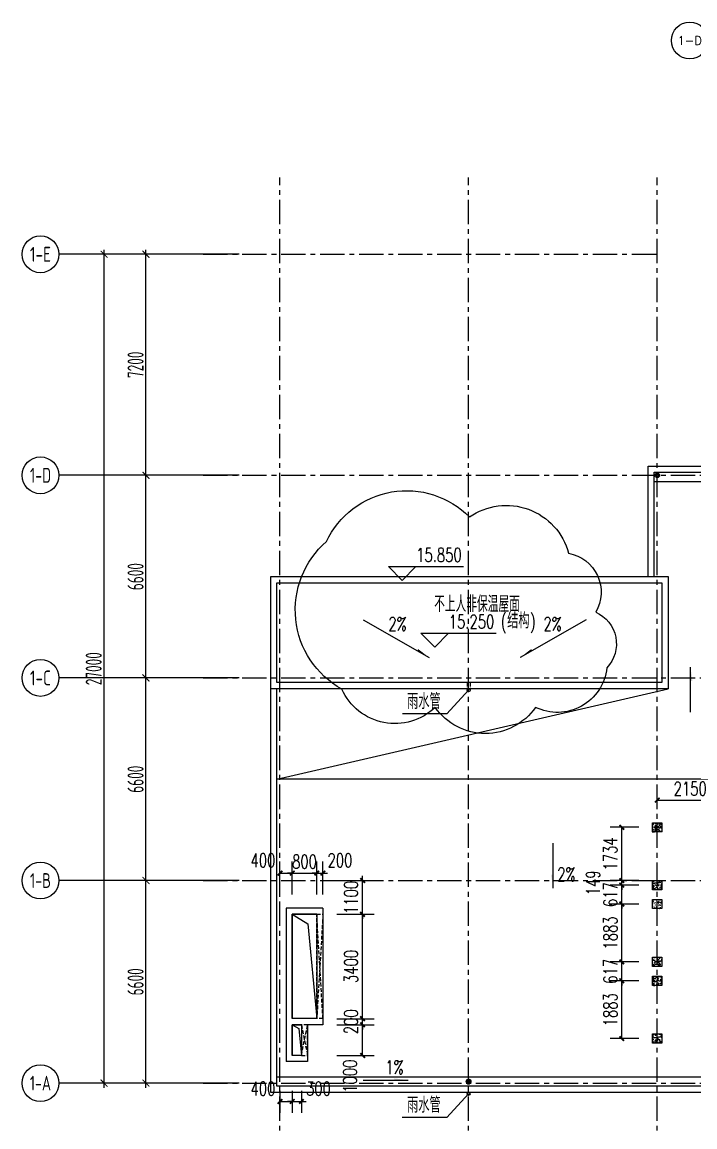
# Model space of a CAD drawing. Header units: millimetres. Extents: x -1048436 to -185795, y -983427 to 400387.
# Drawn here: x -737771 to -715835, y -61020 to -25030 of the extents above; entities that cross this region are included whole.
import ezdxf
from ezdxf.enums import TextEntityAlignment as Align

# ---------------------------------------------------------------- set-up
doc = ezdxf.new("R2010")
doc.units = ezdxf.units.MM
doc.header["$LTSCALE"] = 500
doc.linetypes.add('DASH', pattern=[0.35, 0.25, -0.1])
doc.linetypes.add('一层轴网$0$CENTER', pattern=[50.8, 31.75, -6.35, 6.35, -6.35])
for name, color, linetype in [('A_B_CONC', 255, 'Continuous'), ('AXIS', 3, 'Continuous'), ('AXIS_TEXT', 7, 'Continuous'), ('DIM_LEAD', 3, 'Continuous'), ('PUB_DIM', 3, 'Continuous'), ('PUB_TEXT', 7, 'Continuous'), ('一层轴网$0$建-文字', 4, 'Continuous'), ('一层轴网$0$建-符号', 150, 'Continuous'), ('一层轴网$0$建-轴线', 1, '一层轴网$0$CENTER'), ('建-填充', 9, 'Continuous'), ('建-墙', 254, 'Continuous'), ('建-屋面-排水沟落水口', 175, 'Continuous'), ('建-文字', 4, 'Continuous'), ('建-符号', 13, 'Continuous'), ('建-符号-箭头', 13, 'Continuous'), ('建筑-洞口', 3, 'Continuous')]:
    doc.layers.add(name, color=color, linetype=linetype)
doc.layers.add('建-非打-01', color=6, linetype='Continuous', plot=False)
doc.styles.add('_TCH_AXIS', font='COMPLEX', dxfattribs={"bigfont": 'GBCBIG'})
doc.styles.add('_TCH_DIM', font='SIMPLEX', dxfattribs={"bigfont": 'GBCBIG'})
doc.styles.add('_TCH_DIM_T3', font='SIMPLEX', dxfattribs={"width": 0.705882, "bigfont": 'GBCBIG'})
doc.styles.add('COMPLEX', font='COMPLEX')
doc.styles.add('XD2008', font='xd-hzs.shx', dxfattribs={"width": 0.7, "bigfont": 'xd-hztxt.shx'})
doc.styles.add('一层轴网$0$XD2008', font='xd-hzs.shx', dxfattribs={"width": 0.7, "bigfont": 'xd-hztxt.shx'})
doc.styles.add('一层轴网$0$XD2008_T3', font='xd-hzs.shx', dxfattribs={"width": 0.7, "bigfont": 'xd-hztxt.shx'})
doc.dimstyles.new('_TCH_ARCH&&150', dxfattribs={"dimtxt": 446.25, "dimasz": 150, "dimexe": 375, "dimexo": 450, "dimgap": 150, "dimtad": 1, "dimdec": 0, "dimzin": 0, "dimdsep": 46, "dimtxsty": '_TCH_DIM_T3', "dimblk": 'ARCHTICK', "dimcen": 0.09, "dimclrt": 7, "dimazin": 2, "dimtfac": 1, "dimtdec": 0, "dimtix": 1, "dimtmove": 2, "dimatfit": 3, "dimldrblk": 'ARCHTICK', "dimfxl": 1, "dimtolj": 1, "dimtzin": 0, "dimarcsym": 0})
doc.dimstyles.new('一层轴网$0$XD100&&150', dxfattribs={"dimtxt": 525, "dimasz": 225, "dimexe": 150, "dimexo": 150, "dimgap": 75, "dimtad": 1, "dimdec": 0, "dimdsep": 46, "dimtxsty": '一层轴网$0$XD2008_T3', "dimblk": '一层轴网$0$_ARCHTICK', "dimcen": 2.5, "dimdle": 150, "dimclrt": 7, "dimaunit": 1, "dimadec": 0, "dimazin": 0, "dimtfac": 1, "dimtdec": 0, "dimtix": 1, "dimtmove": 0, "dimatfit": 3, "dimfxl": 1, "dimtolj": 1, "dimtzin": 0, "dimarcsym": 0})
pattern_1 = [(50, (729362.68, 59594), (182.18467, -15.939086), [19.05, -209.55]), (355, (729362.68, 59594), (-35.242826, 191.056643), [15.24, -167.64]), (100.451, (729377.86, 59592.68), (146.9425, 175.116688), [16.19, -178.09]), (46.1842, (729362.68, 59644.8), (271.07904, -42.04233), [28.575, -314.325]), (96.6356, (729385.27, 59641.3), (237.40423, 247.42556), [24.285, -267.135]), (351.184, (729362.68, 59644.8), (237.40461, 247.42512), [22.86, -251.46]), (21, (729388.08, 59632.1), (151.61488, -102.26552), [19.05, -209.55]), (326, (729388.08, 59632.1), (61.80203, 184.187966), [15.24, -167.64]), (71.4514, (729400.72, 59623.58), (213.41649, 81.922858), [16.19, -178.09]), (37.5, (729362.68, 59594.005), (3.088603, 84.555039), [0, -165.608, 0, -170.18, 0, -168.275]), (7.5, (729362.68, 59594.005), (66.819663, 100.180575), [0, -97.028, 0, -161.798, 0, -64.135]), (327.5, (729306.04, 59594.005), (135.590595, -5.728744), [0, -63.5, 0, -198.12, 0, -262.89]), (317.5, (729280.64, 59594), (148.129181, 25.426491), [0, -82.55, 0, -131.572, 0, -186.69])]

# ---------------------------------------------------------------- blocks, each defined once
blk = doc.blocks.new('A$C70866F3F')
for p, q in [((75, 150), (0, 150)), ((20, 225), (85, 187)), ((20, 75), (85, 112)), ((75, 280), (112, 215)), ((112, 85), (75, 20)), ((150, 300), (150, 225)), ((150, 75), (150, 0)), ((225, 280), (187, 215)), ((187, 85), (225, 20)), ((215, 187), (280, 225)), ((215, 112), (280, 75)), ((300, 150), (225, 150))]:
    blk.add_line(p, q)
for radius in [150, 75]:
    blk.add_circle((150, 150), radius)
blk = doc.blocks.new('A$C1A8E3B15')
at = {"layer": 'DIM_LEAD'}
for p, q in [((30300, -66977), (29590, -67749)), ((29590, -67749), (28140, -67749)), ((30298, -80126), (29588, -80898)), ((29588, -80898), (28138, -80898))]:
    blk.add_line(p, q, dxfattribs=at)
at = {"layer": '建-屋面-排水沟落水口'}
for centre in [(30300, -66977), (30298, -80126)]:
    blk.add_circle(centre, 50, dxfattribs=at)
at = {"layer": '建-屋面-排水沟落水口', "yscale": 0.5, "zscale": 0.5}
for p, xscale, rotation in [((36525, -59901), 0.5, 180.0000000333506), ((30375, -79801), -0.5, 359.9999999666495)]:
    blk.add_blockref('A$C70866F3F', p, dxfattribs=dict(at, xscale=xscale, rotation=rotation))
at = {"layer": 'PUB_TEXT', "style": '_TCH_DIM'}
for p in [(28297, -67591), (28296, -80741)]:
    blk.add_text('雨水管', height=506.4, dxfattribs=at).set_placement(p)
blk = doc.blocks.new('A$C270B0046')
at = {"layer": '建筑-洞口'}
for points in [[(92857, 40925), (93657, 40925), (93657, 37525), (92857, 37525)], [(92857, 37325), (93157, 37325), (93157, 36325), (92857, 36325)]]:
    blk.add_lwpolyline(points, close=True, dxfattribs=at)
for points in [[(92857, 40925), (93370, 40618), (93657, 37525)], [(92857, 37325), (93074, 37199), (93157, 36325)]]:
    blk.add_lwpolyline(points, dxfattribs=at)
blk = doc.blocks.new('A$C12847A78')
at = {"layer": '建-填充', "ltscale": 3}
h = blk.add_hatch(dxfattribs=at)
h.set_pattern_fill('AR-CONC', color=256, scale=100)
h.set_pattern_definition(pattern_1)
h.paths.add_polyline_path([(12150, 8484), (12450, 8484), (12450, 8184), (12150, 8184)])
h = blk.add_hatch(dxfattribs=at)
h.set_pattern_fill('AR-CONC', color=256, scale=100)
h.set_pattern_definition(pattern_1)
h.paths.add_polyline_path([(12150, 6601), (12450, 6601), (12450, 6301), (12150, 6301)])
h = blk.add_hatch(dxfattribs=at)
h.set_pattern_fill('AR-CONC', color=256, scale=100)
h.set_pattern_definition(pattern_1)
h.paths.add_polyline_path([(12150, 5984), (12450, 5984), (12450, 5684), (12150, 5684)])
h = blk.add_hatch(dxfattribs=at)
h.set_pattern_fill('AR-CONC', color=256, scale=100)
h.set_pattern_definition(pattern_1)
h.paths.add_polyline_path([(12150, 4101), (12450, 4101), (12450, 3801), (12150, 3801)])
h = blk.add_hatch(dxfattribs=at)
h.set_pattern_fill('AR-CONC', color=256, scale=100)
h.set_pattern_definition(pattern_1)
h.paths.add_polyline_path([(12150, 3484), (12450, 3484), (12450, 3184), (12150, 3184)])
h = blk.add_hatch(dxfattribs=at)
h.set_pattern_fill('AR-CONC', color=256, scale=100)
h.set_pattern_definition(pattern_1)
h.paths.add_polyline_path([(12150, 1601), (12450, 1601), (12450, 1301), (12150, 1301)])
at = {"layer": 'A_B_CONC', "ltscale": 3}
for points in [[(12150, 8484), (12450, 8484), (12450, 8184), (12150, 8184)], [(12150, 6601), (12450, 6601), (12450, 6301), (12150, 6301)], [(12150, 5984), (12450, 5984), (12450, 5684), (12150, 5684)], [(12150, 4101), (12450, 4101), (12450, 3801), (12150, 3801)], [(12150, 3484), (12450, 3484), (12450, 3184), (12150, 3184)], [(12150, 1601), (12450, 1601), (12450, 1301), (12150, 1301)]]:
    blk.add_lwpolyline(points, close=True, dxfattribs=at)
blk = doc.blocks.new('一层轴网$0$_ARCHTICK')
at = {"color": 0, "linetype": 'ByBlock', "const_width": 0.15}
blk.add_lwpolyline([(-0.5, -0.5), (0.5, 0.5)], dxfattribs=at)
blk = doc.blocks.new('*D3027')
at = {"layer": 'Defpoints', "color": 0, "transparency": 16777216}
for p in [(19630, 27000), (21500, 27000), (21500, 19800)]:
    blk.add_point(p, dxfattribs=at)
at = {"layer": '一层轴网$0$建-符号', "color": 0, "lineweight": -2, "transparency": 16777216}
for p, q in [((21350, 27000), (19480, 27000)), ((19630, 19650), (19630, 27150)), ((21350, 19800), (19480, 19800))]:
    blk.add_line(p, q, dxfattribs=at)
at = {"layer": '一层轴网$0$建-符号', "color": 0, "lineweight": -2, "transparency": 16777216, "xscale": 225, "yscale": 225, "zscale": 225}
for p, rotation in [((19630, 27000), 90), ((19630, 19800), 270)]:
    blk.add_blockref('一层轴网$0$_ARCHTICK', p, dxfattribs=dict(at, rotation=rotation))
at = {"layer": '一层轴网$0$建-符号', "color": 7, "transparency": 16777216, "insert": (19292.5, 23400), "char_height": 525, "attachment_point": 5, "rotation": 90, "style": '一层轴网$0$XD2008_T3'}
blk.add_mtext('\\A1;7200', dxfattribs=at)
blk = doc.blocks.new('*D3028')
at = {"layer": 'Defpoints', "color": 0, "transparency": 16777216}
for p in [(19630, 19800), (21500, 19800), (21500, 13200)]:
    blk.add_point(p, dxfattribs=at)
at = {"layer": '一层轴网$0$建-符号', "color": 0, "lineweight": -2, "transparency": 16777216}
for p, q in [((21350, 19800), (19480, 19800)), ((19630, 13050), (19630, 19950)), ((21350, 13200), (19480, 13200))]:
    blk.add_line(p, q, dxfattribs=at)
at = {"layer": '一层轴网$0$建-符号', "color": 0, "lineweight": -2, "transparency": 16777216, "xscale": 225, "yscale": 225, "zscale": 225}
for p, rotation in [((19630, 19800), 90), ((19630, 13200), 270)]:
    blk.add_blockref('一层轴网$0$_ARCHTICK', p, dxfattribs=dict(at, rotation=rotation))
at = {"layer": '一层轴网$0$建-符号', "color": 7, "transparency": 16777216, "insert": (19292.5, 16500), "char_height": 525, "attachment_point": 5, "rotation": 90, "style": '一层轴网$0$XD2008_T3'}
blk.add_mtext('\\A1;6600', dxfattribs=at)
blk = doc.blocks.new('*D3029')
at = {"layer": 'Defpoints', "color": 0, "transparency": 16777216}
for p in [(19630, 13200), (21500, 13200), (21500, 6600)]:
    blk.add_point(p, dxfattribs=at)
at = {"layer": '一层轴网$0$建-符号', "color": 0, "lineweight": -2, "transparency": 16777216}
for p, q in [((19630, 6450), (19630, 13350)), ((21350, 13200), (19480, 13200)), ((21350, 6600), (19480, 6600))]:
    blk.add_line(p, q, dxfattribs=at)
at = {"layer": '一层轴网$0$建-符号', "color": 0, "lineweight": -2, "transparency": 16777216, "xscale": 225, "yscale": 225, "zscale": 225}
for p, rotation in [((19630, 13200), 90), ((19630, 6600), 270)]:
    blk.add_blockref('一层轴网$0$_ARCHTICK', p, dxfattribs=dict(at, rotation=rotation))
at = {"layer": '一层轴网$0$建-符号', "color": 7, "transparency": 16777216, "insert": (19292.5, 9900), "char_height": 525, "attachment_point": 5, "rotation": 90, "style": '一层轴网$0$XD2008_T3'}
blk.add_mtext('\\A1;6600', dxfattribs=at)
blk = doc.blocks.new('*D3030')
at = {"layer": 'Defpoints', "color": 0, "transparency": 16777216}
for p in [(19630, 6600), (21500, 6600), (21500, 0)]:
    blk.add_point(p, dxfattribs=at)
at = {"layer": '一层轴网$0$建-符号', "color": 0, "lineweight": -2, "transparency": 16777216}
for p, q in [((21350, 6600), (19480, 6600)), ((19630, -150), (19630, 6750)), ((21350, 0), (19480, 0))]:
    blk.add_line(p, q, dxfattribs=at)
at = {"layer": '一层轴网$0$建-符号', "color": 0, "lineweight": -2, "transparency": 16777216, "xscale": 225, "yscale": 225, "zscale": 225}
for p, rotation in [((19630, 6600), 90), ((19630, 0), 270)]:
    blk.add_blockref('一层轴网$0$_ARCHTICK', p, dxfattribs=dict(at, rotation=rotation))
at = {"layer": '一层轴网$0$建-符号', "color": 7, "transparency": 16777216, "insert": (19292.5, 3300), "char_height": 525, "attachment_point": 5, "rotation": 90, "style": '一层轴网$0$XD2008_T3'}
blk.add_mtext('\\A1;6600', dxfattribs=at)
blk = doc.blocks.new('*D3031')
at = {"layer": 'Defpoints', "color": 0, "transparency": 16777216}
for p in [(18265, 27000), (19480, 27000), (19480, 0)]:
    blk.add_point(p, dxfattribs=at)
at = {"layer": '一层轴网$0$建-符号', "color": 0, "lineweight": -2, "transparency": 16777216}
for p, q in [((19330, 27000), (18115, 27000)), ((18265, -150), (18265, 27150)), ((19330, 0), (18115, 0))]:
    blk.add_line(p, q, dxfattribs=at)
at = {"layer": '一层轴网$0$建-符号', "color": 0, "lineweight": -2, "transparency": 16777216, "xscale": 225, "yscale": 225, "zscale": 225}
for p, rotation in [((18265, 27000), 90), ((18265, 0), 270)]:
    blk.add_blockref('一层轴网$0$_ARCHTICK', p, dxfattribs=dict(at, rotation=rotation))
at = {"layer": '一层轴网$0$建-符号', "color": 7, "transparency": 16777216, "insert": (17927.5, 13500), "char_height": 525, "attachment_point": 5, "rotation": 90, "style": '一层轴网$0$XD2008_T3'}
blk.add_mtext('\\A1;27000', dxfattribs=at)
blk = doc.blocks.new('_AXISO')
blk.add_circle((0, 0), 0.5)
at = {"layer": 'AXIS_TEXT', "style": 'COMPLEX', "width": 1.041667}
blk.add_attdef('A', text='', height=0.56, dxfattribs=at).set_placement((-0.25, -0.28), (0.25, -0.28), align=Align.FIT)
blk = doc.blocks.new('_ArchTick')
at = {"color": 0, "linetype": 'ByBlock', "const_width": 0.4}
blk.add_lwpolyline([(-0.5, -0.5), (0.5, 0.5)], dxfattribs=at)
blk = doc.blocks.new('*D140')
at = {"layer": 'Defpoints', "color": 0, "transparency": 16777216}
for p in [(-718219, -51260), (-717213, -51260), (-717213, -52994)]:
    blk.add_point(p, dxfattribs=at)
at = {"layer": 'PUB_DIM', "color": 0, "lineweight": -2, "transparency": 16777216}
for p, q in [((-717663, -51260), (-718594, -51260)), ((-718219, -52994), (-718219, -51260)), ((-717663, -52994), (-718594, -52994))]:
    blk.add_line(p, q, dxfattribs=at)
at = {"layer": 'PUB_DIM', "color": 0, "lineweight": -2, "transparency": 16777216, "xscale": 150, "yscale": 150, "zscale": 150}
for p, rotation in [((-718219, -51260), 90), ((-718219, -52994), 270)]:
    blk.add_blockref('_ArchTick', p, dxfattribs=dict(at, rotation=rotation))
at = {"layer": 'PUB_DIM', "color": 7, "transparency": 16777216, "insert": (-718592, -52127), "char_height": 446.2, "attachment_point": 5, "rotation": 90, "style": '_TCH_DIM_T3'}
blk.add_mtext('\\A1;1734', dxfattribs=at)
blk = doc.blocks.new('*D141')
at = {"layer": 'Defpoints', "color": 0, "transparency": 16777216}
for p in [(-718219, -52994), (-717213, -52994), (-717213, -53143)]:
    blk.add_point(p, dxfattribs=at)
at = {"layer": 'PUB_DIM', "color": 0, "lineweight": -2, "transparency": 16777216}
for p, q in [((-718219, -52994), (-718219, -52844)), ((-717663, -52994), (-718594, -52994)), ((-717663, -53143), (-718594, -53143)), ((-718219, -53143), (-718219, -52994)), ((-718219, -53143), (-718219, -53293))]:
    blk.add_line(p, q, dxfattribs=at)
at = {"layer": 'PUB_DIM', "color": 0, "lineweight": -2, "transparency": 16777216, "xscale": 150, "yscale": 150, "zscale": 150}
for p, rotation in [((-718219, -52994), 270), ((-718219, -53143), 90)]:
    blk.add_blockref('_ArchTick', p, dxfattribs=dict(at, rotation=rotation))
at = {"layer": 'PUB_DIM', "color": 7, "transparency": 16777216, "insert": (-719157, -53068), "char_height": 446.2, "attachment_point": 5, "rotation": 90, "style": '_TCH_DIM_T3'}
blk.add_mtext('\\A1;149', dxfattribs=at)
blk = doc.blocks.new('*D142')
at = {"layer": 'Defpoints', "color": 0, "transparency": 16777216}
for p in [(-718219, -53143), (-717213, -53143), (-717213, -53760)]:
    blk.add_point(p, dxfattribs=at)
at = {"layer": 'PUB_DIM', "color": 0, "lineweight": -2, "transparency": 16777216}
for p, q in [((-717663, -53143), (-718594, -53143)), ((-718219, -53143), (-718219, -52993)), ((-718219, -53760), (-718219, -53143)), ((-717663, -53760), (-718594, -53760)), ((-718219, -53760), (-718219, -53910))]:
    blk.add_line(p, q, dxfattribs=at)
at = {"layer": 'PUB_DIM', "color": 0, "lineweight": -2, "transparency": 16777216, "xscale": 150, "yscale": 150, "zscale": 150}
for p, rotation in [((-718219, -53143), 270), ((-718219, -53760), 90)]:
    blk.add_blockref('_ArchTick', p, dxfattribs=dict(at, rotation=rotation))
at = {"layer": 'PUB_DIM', "color": 7, "transparency": 16777216, "insert": (-718592, -53452), "char_height": 446.2, "attachment_point": 5, "rotation": 90, "style": '_TCH_DIM_T3'}
blk.add_mtext('\\A1;617', dxfattribs=at)
blk = doc.blocks.new('*D143')
at = {"layer": 'Defpoints', "color": 0, "transparency": 16777216}
for p in [(-718219, -53760), (-717213, -53760), (-717213, -55643)]:
    blk.add_point(p, dxfattribs=at)
at = {"layer": 'PUB_DIM', "color": 0, "lineweight": -2, "transparency": 16777216}
for p, q in [((-717663, -53760), (-718594, -53760)), ((-718219, -55643), (-718219, -53760)), ((-717663, -55643), (-718594, -55643))]:
    blk.add_line(p, q, dxfattribs=at)
at = {"layer": 'PUB_DIM', "color": 0, "lineweight": -2, "transparency": 16777216, "xscale": 150, "yscale": 150, "zscale": 150}
for p, rotation in [((-718219, -53760), 90), ((-718219, -55643), 270)]:
    blk.add_blockref('_ArchTick', p, dxfattribs=dict(at, rotation=rotation))
at = {"layer": 'PUB_DIM', "color": 7, "transparency": 16777216, "insert": (-718592, -54702), "char_height": 446.2, "attachment_point": 5, "rotation": 90, "style": '_TCH_DIM_T3'}
blk.add_mtext('\\A1;1883', dxfattribs=at)
blk = doc.blocks.new('*D144')
at = {"layer": 'Defpoints', "color": 0, "transparency": 16777216}
for p in [(-718219, -55643), (-717213, -55643), (-717213, -56260)]:
    blk.add_point(p, dxfattribs=at)
at = {"layer": 'PUB_DIM', "color": 0, "lineweight": -2, "transparency": 16777216}
for p, q in [((-717663, -55643), (-718594, -55643)), ((-718219, -55643), (-718219, -55493)), ((-718219, -56260), (-718219, -55643)), ((-717663, -56260), (-718594, -56260)), ((-718219, -56260), (-718219, -56410))]:
    blk.add_line(p, q, dxfattribs=at)
at = {"layer": 'PUB_DIM', "color": 0, "lineweight": -2, "transparency": 16777216, "xscale": 150, "yscale": 150, "zscale": 150}
for p, rotation in [((-718219, -55643), 270), ((-718219, -56260), 90)]:
    blk.add_blockref('_ArchTick', p, dxfattribs=dict(at, rotation=rotation))
at = {"layer": 'PUB_DIM', "color": 7, "transparency": 16777216, "insert": (-718592, -55952), "char_height": 446.2, "attachment_point": 5, "rotation": 90, "style": '_TCH_DIM_T3'}
blk.add_mtext('\\A1;617', dxfattribs=at)
blk = doc.blocks.new('*D145')
at = {"layer": 'Defpoints', "color": 0, "transparency": 16777216}
for p in [(-718219, -56260), (-717213, -56260), (-717213, -58143)]:
    blk.add_point(p, dxfattribs=at)
at = {"layer": 'PUB_DIM', "color": 0, "lineweight": -2, "transparency": 16777216}
for p, q in [((-717663, -56260), (-718594, -56260)), ((-718219, -58143), (-718219, -56260)), ((-717663, -58143), (-718594, -58143))]:
    blk.add_line(p, q, dxfattribs=at)
at = {"layer": 'PUB_DIM', "color": 0, "lineweight": -2, "transparency": 16777216, "xscale": 150, "yscale": 150, "zscale": 150}
for p, rotation in [((-718219, -56260), 90), ((-718219, -58143), 270)]:
    blk.add_blockref('_ArchTick', p, dxfattribs=dict(at, rotation=rotation))
at = {"layer": 'PUB_DIM', "color": 7, "transparency": 16777216, "insert": (-718592, -57202), "char_height": 446.2, "attachment_point": 5, "rotation": 90, "style": '_TCH_DIM_T3'}
blk.add_mtext('\\A1;1883', dxfattribs=at)
blk = doc.blocks.new('*D146')
at = {"layer": 'Defpoints', "color": 0, "transparency": 16777216}
for p in [(-714913, -50374), (-717063, -51110), (-714913, -51110)]:
    blk.add_point(p, dxfattribs=at)
at = {"layer": 'PUB_DIM', "color": 0, "lineweight": -2, "transparency": 16777216}
for p, q in [((-717063, -50660), (-717063, -49999)), ((-714913, -50660), (-714913, -49999)), ((-717063, -50374), (-714913, -50374))]:
    blk.add_line(p, q, dxfattribs=at)
at = {"layer": 'PUB_DIM', "color": 0, "lineweight": -2, "transparency": 16777216, "xscale": 150, "yscale": 150, "zscale": 150, "rotation": 180}
blk.add_blockref('_ArchTick', (-717063, -50374), dxfattribs=at)
at = {"layer": 'PUB_DIM', "color": 0, "lineweight": -2, "transparency": 16777216, "xscale": 150, "yscale": 150, "zscale": 150}
blk.add_blockref('_ArchTick', (-714913, -50374), dxfattribs=at)
at = {"layer": 'PUB_DIM', "color": 7, "transparency": 16777216, "insert": (-715988, -50001), "char_height": 446.2, "attachment_point": 5, "style": '_TCH_DIM_T3'}
blk.add_mtext('\\A1;2150', dxfattribs=at)
blk = doc.blocks.new('*D1108')
at = {"layer": 'Defpoints', "color": 0, "transparency": 16777216}
for p in [(-727963, -52994), (-726670, -52994), (-727963, -54094)]:
    blk.add_point(p, dxfattribs=at)
at = {"layer": 'PUB_DIM', "color": 0, "lineweight": -2, "transparency": 16777216}
for p, q in [((-726670, -52994), (-726670, -52844)), ((-727513, -52994), (-726295, -52994)), ((-726670, -54094), (-726670, -52994)), ((-727513, -54094), (-726295, -54094)), ((-726670, -54094), (-726670, -54244))]:
    blk.add_line(p, q, dxfattribs=at)
at = {"layer": 'PUB_DIM', "color": 0, "lineweight": -2, "transparency": 16777216, "xscale": 150, "yscale": 150, "zscale": 150}
for p, rotation in [((-726670, -52994), 270), ((-726670, -54094), 90)]:
    blk.add_blockref('_ArchTick', p, dxfattribs=dict(at, rotation=rotation))
at = {"layer": 'PUB_DIM', "color": 7, "transparency": 16777216, "insert": (-727043, -53544), "char_height": 446.2, "attachment_point": 5, "rotation": 90, "style": '_TCH_DIM_T3'}
blk.add_mtext('\\A1;1100', dxfattribs=at)
blk = doc.blocks.new('*D1109')
at = {"layer": 'Defpoints', "color": 0, "transparency": 16777216}
for p in [(-727963, -54094), (-726670, -54094), (-727963, -57494)]:
    blk.add_point(p, dxfattribs=at)
at = {"layer": 'PUB_DIM', "color": 0, "lineweight": -2, "transparency": 16777216}
for p, q in [((-727513, -54094), (-726295, -54094)), ((-726670, -57494), (-726670, -54094)), ((-727513, -57494), (-726295, -57494))]:
    blk.add_line(p, q, dxfattribs=at)
at = {"layer": 'PUB_DIM', "color": 0, "lineweight": -2, "transparency": 16777216, "xscale": 150, "yscale": 150, "zscale": 150}
for p, rotation in [((-726670, -54094), 90), ((-726670, -57494), 270)]:
    blk.add_blockref('_ArchTick', p, dxfattribs=dict(at, rotation=rotation))
at = {"layer": 'PUB_DIM', "color": 7, "transparency": 16777216, "insert": (-727043, -55794), "char_height": 446.2, "attachment_point": 5, "rotation": 90, "style": '_TCH_DIM_T3'}
blk.add_mtext('\\A1;3400', dxfattribs=at)
blk = doc.blocks.new('*D1110')
at = {"layer": 'Defpoints', "color": 0, "transparency": 16777216}
for p in [(-727963, -57494), (-726670, -57494), (-727963, -57694)]:
    blk.add_point(p, dxfattribs=at)
at = {"layer": 'PUB_DIM', "color": 0, "lineweight": -2, "transparency": 16777216}
for p, q in [((-727513, -57494), (-726295, -57494)), ((-726670, -57494), (-726670, -57344)), ((-726670, -57694), (-726670, -57494)), ((-727513, -57694), (-726295, -57694)), ((-726670, -57694), (-726670, -57844))]:
    blk.add_line(p, q, dxfattribs=at)
at = {"layer": 'PUB_DIM', "color": 0, "lineweight": -2, "transparency": 16777216, "xscale": 150, "yscale": 150, "zscale": 150}
for p, rotation in [((-726670, -57494), 270), ((-726670, -57694), 90)]:
    blk.add_blockref('_ArchTick', p, dxfattribs=dict(at, rotation=rotation))
at = {"layer": 'PUB_DIM', "color": 7, "transparency": 16777216, "insert": (-727043, -57594), "char_height": 446.2, "attachment_point": 5, "rotation": 90, "style": '_TCH_DIM_T3'}
blk.add_mtext('\\A1;200', dxfattribs=at)
blk = doc.blocks.new('*D1111')
at = {"layer": 'Defpoints', "color": 0, "transparency": 16777216}
for p in [(-727963, -57694), (-726670, -57694), (-727963, -58694)]:
    blk.add_point(p, dxfattribs=at)
at = {"layer": 'PUB_DIM', "color": 0, "lineweight": -2, "transparency": 16777216}
for p, q in [((-727513, -57694), (-726295, -57694)), ((-726670, -58694), (-726670, -57694)), ((-727513, -58694), (-726295, -58694))]:
    blk.add_line(p, q, dxfattribs=at)
at = {"layer": 'PUB_DIM', "color": 0, "lineweight": -2, "transparency": 16777216, "xscale": 150, "yscale": 150, "zscale": 150}
for p, rotation in [((-726670, -57694), 90), ((-726670, -58694), 270)]:
    blk.add_blockref('_ArchTick', p, dxfattribs=dict(at, rotation=rotation))
at = {"layer": 'PUB_DIM', "color": 7, "transparency": 16777216, "insert": (-727082, -59369), "char_height": 446.2, "attachment_point": 5, "rotation": 90, "style": '_TCH_DIM_T3'}
blk.add_mtext('\\A1;1000', dxfattribs=at)
blk = doc.blocks.new('*D1112')
at = {"layer": 'Defpoints', "color": 0, "transparency": 16777216}
for p in [(-729363, -59394), (-728963, -59394), (-728963, -60190)]:
    blk.add_point(p, dxfattribs=at)
at = {"layer": 'PUB_DIM', "color": 0, "lineweight": -2, "transparency": 16777216}
for p, q in [((-729363, -59844), (-729363, -60565)), ((-728963, -59844), (-728963, -60565)), ((-729363, -60190), (-728963, -60190))]:
    blk.add_line(p, q, dxfattribs=at)
at = {"layer": 'PUB_DIM', "color": 0, "lineweight": -2, "transparency": 16777216, "xscale": 150, "yscale": 150, "zscale": 150, "rotation": 180}
blk.add_blockref('_ArchTick', (-729363, -60190), dxfattribs=at)
at = {"layer": 'PUB_DIM', "color": 0, "lineweight": -2, "transparency": 16777216, "xscale": 150, "yscale": 150, "zscale": 150}
blk.add_blockref('_ArchTick', (-728963, -60190), dxfattribs=at)
at = {"layer": 'PUB_DIM', "color": 7, "transparency": 16777216, "insert": (-729918, -59777), "char_height": 446.2, "attachment_point": 5, "style": '_TCH_DIM_T3'}
blk.add_mtext('\\A1;400', dxfattribs=at)
blk = doc.blocks.new('*D1113')
at = {"layer": 'Defpoints', "color": 0, "transparency": 16777216}
for p in [(-728963, -59394), (-728663, -59394), (-728663, -60190)]:
    blk.add_point(p, dxfattribs=at)
at = {"layer": 'PUB_DIM', "color": 0, "lineweight": -2, "transparency": 16777216}
for p, q in [((-728963, -59844), (-728963, -60565)), ((-728663, -59844), (-728663, -60565)), ((-728963, -60190), (-729113, -60190)), ((-728963, -60190), (-728663, -60190)), ((-728663, -60190), (-728513, -60190))]:
    blk.add_line(p, q, dxfattribs=at)
at = {"layer": 'PUB_DIM', "color": 0, "lineweight": -2, "transparency": 16777216, "xscale": 150, "yscale": 150, "zscale": 150}
blk.add_blockref('_ArchTick', (-728963, -60190), dxfattribs=at)
at = {"layer": 'PUB_DIM', "color": 0, "lineweight": -2, "transparency": 16777216, "xscale": 150, "yscale": 150, "zscale": 150, "rotation": 180}
blk.add_blockref('_ArchTick', (-728663, -60190), dxfattribs=at)
at = {"layer": 'PUB_DIM', "color": 7, "transparency": 16777216, "insert": (-728108, -59777), "char_height": 446.2, "attachment_point": 5, "style": '_TCH_DIM_T3'}
blk.add_mtext('\\A1;300', dxfattribs=at)
blk = doc.blocks.new('*D1114')
at = {"layer": 'Defpoints', "color": 0, "transparency": 16777216}
for p in [(-727963, -52751), (-728163, -53894), (-727963, -53894)]:
    blk.add_point(p, dxfattribs=at)
at = {"layer": 'PUB_DIM', "color": 0, "lineweight": -2, "transparency": 16777216}
for p, q in [((-728163, -53444), (-728163, -52376)), ((-727963, -53444), (-727963, -52376)), ((-728163, -52751), (-728313, -52751)), ((-728163, -52751), (-727963, -52751)), ((-727963, -52751), (-727813, -52751))]:
    blk.add_line(p, q, dxfattribs=at)
at = {"layer": 'PUB_DIM', "color": 0, "lineweight": -2, "transparency": 16777216, "xscale": 150, "yscale": 150, "zscale": 150}
blk.add_blockref('_ArchTick', (-728163, -52751), dxfattribs=at)
at = {"layer": 'PUB_DIM', "color": 0, "lineweight": -2, "transparency": 16777216, "xscale": 150, "yscale": 150, "zscale": 150, "rotation": 180}
blk.add_blockref('_ArchTick', (-727963, -52751), dxfattribs=at)
at = {"layer": 'PUB_DIM', "color": 7, "transparency": 16777216, "insert": (-727408, -52338), "char_height": 446.2, "attachment_point": 5, "style": '_TCH_DIM_T3'}
blk.add_mtext('\\A1;200', dxfattribs=at)
blk = doc.blocks.new('*D1115')
at = {"layer": 'Defpoints', "color": 0, "transparency": 16777216}
for p in [(-728163, -52751), (-728963, -53894), (-728163, -53894)]:
    blk.add_point(p, dxfattribs=at)
at = {"layer": 'PUB_DIM', "color": 0, "lineweight": -2, "transparency": 16777216}
for p, q in [((-728963, -53444), (-728963, -52376)), ((-728163, -53444), (-728163, -52376)), ((-728963, -52751), (-729113, -52751)), ((-728963, -52751), (-728163, -52751)), ((-728163, -52751), (-728013, -52751))]:
    blk.add_line(p, q, dxfattribs=at)
at = {"layer": 'PUB_DIM', "color": 0, "lineweight": -2, "transparency": 16777216, "xscale": 150, "yscale": 150, "zscale": 150}
blk.add_blockref('_ArchTick', (-728963, -52751), dxfattribs=at)
at = {"layer": 'PUB_DIM', "color": 0, "lineweight": -2, "transparency": 16777216, "xscale": 150, "yscale": 150, "zscale": 150, "rotation": 180}
blk.add_blockref('_ArchTick', (-728163, -52751), dxfattribs=at)
at = {"layer": 'PUB_DIM', "color": 7, "transparency": 16777216, "insert": (-728563, -52378), "char_height": 446.2, "attachment_point": 5, "style": '_TCH_DIM_T3'}
blk.add_mtext('\\A1;800', dxfattribs=at)
blk = doc.blocks.new('*D1116')
at = {"layer": 'Defpoints', "color": 0, "transparency": 16777216}
for p in [(-728963, -52751), (-729363, -53894), (-728963, -53894)]:
    blk.add_point(p, dxfattribs=at)
at = {"layer": 'PUB_DIM', "color": 0, "lineweight": -2, "transparency": 16777216}
for p, q in [((-729363, -53444), (-729363, -52376)), ((-728963, -53444), (-728963, -52376)), ((-729363, -52751), (-728963, -52751))]:
    blk.add_line(p, q, dxfattribs=at)
at = {"layer": 'PUB_DIM', "color": 0, "lineweight": -2, "transparency": 16777216, "xscale": 150, "yscale": 150, "zscale": 150, "rotation": 180}
blk.add_blockref('_ArchTick', (-729363, -52751), dxfattribs=at)
at = {"layer": 'PUB_DIM', "color": 0, "lineweight": -2, "transparency": 16777216, "xscale": 150, "yscale": 150, "zscale": 150}
blk.add_blockref('_ArchTick', (-728963, -52751), dxfattribs=at)
at = {"layer": 'PUB_DIM', "color": 7, "transparency": 16777216, "insert": (-729918, -52338), "char_height": 446.2, "attachment_point": 5, "style": '_TCH_DIM_T3'}
blk.add_mtext('\\A1;400', dxfattribs=at)
blk = doc.blocks.new('A$C2C8523F8')
at = {"layer": '一层轴网$0$建-符号'}
for p, q in [((22670, 27000), (16792, 27000)), ((16792, 27000), (16792, 27000)), ((22670, 19800), (16792, 19800)), ((16792, 19800), (16792, 19800)), ((22670, 13200), (16792, 13200)), ((16792, 13200), (16792, 13200)), ((22670, 6600), (16792, 6600)), ((16792, 6600), (16792, 6600)), ((22670, 0), (16792, 0)), ((16792, 0), (16792, 0))]:
    blk.add_line(p, q, dxfattribs=at)
at = {"layer": '一层轴网$0$建-轴线', "ltscale": 0.05}
for p, q in [((21500, 27000), (36300, 27000)), ((21500, 19800), (77110, 19800)), ((21500, 13200), (77110, 13200)), ((21500, 6600), (77110, 6600)), ((21500, 0), (77110, 0))]:
    blk.add_line(p, q, dxfattribs=at)
for points in [[(24000, -2500), (24000, 29500)], [(30150, -2500), (30150, 29500)], [(36300, -2500), (36300, 29500)]]:
    blk.add_lwpolyline(points, dxfattribs=at)
at = {"layer": '一层轴网$0$建-符号'}
ref = blk.add_blockref('_AXISO', (16192, 27000), dxfattribs=dict(at, xscale=1200, yscale=1200, zscale=1200))
ref.add_attrib('A', '1-E', dxfattribs={"layer": '一层轴网$0$建-文字', "height": 483.57, "style": '一层轴网$0$XD2008', "width": 0.959197}).set_placement((15848.6, 26758.2), (16535.4, 26758.2), align=Align.FIT)
ref = blk.add_blockref('_AXISO', (16192, 19800), dxfattribs=dict(at, xscale=1200, yscale=1200, zscale=1200))
ref.add_attrib('A', '1-D', dxfattribs={"layer": '一层轴网$0$建-文字', "height": 482.65, "style": '一层轴网$0$XD2008', "width": 0.944767}).set_placement((15848.3, 19558.7), (16535.8, 19558.7), align=Align.FIT)
ref = blk.add_blockref('_AXISO', (16192, 13200), dxfattribs=dict(at, xscale=1200, yscale=1200, zscale=1200))
ref.add_attrib('A', '1-C', dxfattribs={"layer": '一层轴网$0$建-文字', "height": 486.4, "style": '一层轴网$0$XD2008', "width": 0.917494}).set_placement((15849.6, 12956.8), (16534.4, 12956.8), align=Align.FIT)
ref = blk.add_blockref('_AXISO', (16192, 6600), dxfattribs=dict(at, xscale=1200, yscale=1200, zscale=1200))
ref.add_attrib('A', '1-B', dxfattribs={"layer": '一层轴网$0$建-文字', "height": 481.73, "style": '一层轴网$0$XD2008', "width": 0.947467}).set_placement((15847.9, 6359.1), (16536.1, 6359.1), align=Align.FIT)
ref = blk.add_blockref('_AXISO', (16192, 0), dxfattribs=dict(at, xscale=1200, yscale=1200, zscale=1200))
ref.add_attrib('A', '1-A', dxfattribs={"layer": '一层轴网$0$建-文字', "height": 479.03, "style": '一层轴网$0$XD2008', "width": 0.922464}).set_placement((15847, -239.5), (16537, -239.5), align=Align.FIT)
for p1, p2, distance, picture, middle in [((19480, 0), (19480, 27000), 1215, '*D3031', (17927.5, 13500)), ((21500, 19800), (21500, 27000), 1870, '*D3027', (19292.5, 23400)), ((21500, 13200), (21500, 19800), 1870, '*D3028', (19292.5, 16500)), ((21500, 6600), (21500, 13200), 1870, '*D3029', (19292.5, 9900)), ((21500, 0), (21500, 6600), 1870, '*D3030', (19292.5, 3300))]:
    dim = blk.add_aligned_dim(p1=p1, p2=p2, distance=distance, dimstyle='一层轴网$0$XD100&&150', dxfattribs=at)
    dim.commit()
    dim.dimension.update_dxf_attribs({"geometry": picture, "text_midpoint": middle})

msp = doc.modelspace()

# ---------------------------------------------------------------- hatches: boundary and pattern name
at = {"layer": '建-符号-箭头'}
for points in [[(-724497.6, -45729.5), (-724888.6, -45506.7), (-724858.9, -45454.6)], [(-721533.6, -45729.5), (-721142.6, -45506.7), (-721172.4, -45454.6)], [(-715978.7, -46040.1), (-715978.7, -46490.1), (-715918.7, -46490.1)], [(-720462.6, -53247.9), (-720462.6, -52797.9), (-720522.6, -52797.9)], [(-725183.7, -59499.8), (-725633.7, -59499.8), (-725633.7, -59439.8)]]:
    msp.add_hatch(color=256, dxfattribs=at).paths.add_polyline_path(points)

# ---------------------------------------------------------------- linework, layer by layer
for p, q in [((-723262.7, -46744.8), (-723262.7, -46794.8)), ((-723162.7, -46744.8), (-723162.7, -46794.8))]:
    msp.add_line(p, q)
for points in [[(-729662.7, -43094), (-717362.7, -43094), (-717362.7, -39494), (-678453.2, -39494), (-678453.2, -45494), (-679862.7, -45494), (-679862.7, -59894), (-729662.7, -59894)], [(-716712.7, -46744.8), (-729662.7, -46744.8), (-729662.7, -43094), (-716712.7, -43094)], [(-716912.7, -46544.8), (-729462.7, -46544.8), (-729462.7, -43294), (-716912.7, -43294)]]:
    msp.add_lwpolyline(points, close=True)
for points in [[(-717162.7, -43094), (-717162.7, -39694), (-678653.2, -39694), (-678653.2, -45294), (-680062.7, -45294), (-680062.7, -59694), (-729462.7, -59694), (-729462.7, -46744.8)], [(-717162.7, -43094), (-717162.7, -39694), (-686612.7, -39694)], [(-729462.7, -43294), (-717162.7, -43294)]]:
    msp.add_lwpolyline(points)
msp.add_circle((-723212.7, -46794.8), 50)
at = {"layer": '建-墙', "linetype": 'DASH'}
for p, q in [((-723262.7, -46544.8), (-723262.7, -46744.8)), ((-723162.7, -46544.8), (-723162.7, -46744.8)), ((-727962.7, -57493.7), (-728162.7, -54093.7)), ((-727962.7, -54093.7), (-728162.7, -57493.7))]:
    msp.add_line(p, q, dxfattribs=at)
at = {"layer": '建-墙'}
for p, q in [((-729162.7, -53893.7), (-729162.7, -57594.2)), ((-727962.7, -53893.7), (-729162.7, -53893.7)), ((-727962.7, -53893.7), (-727962.7, -57693.7)), ((-728962.7, -54093.7), (-728962.7, -57493.7)), ((-728162.7, -54093.7), (-728962.7, -54093.7)), ((-728162.7, -54093.7), (-728162.7, -57493.7)), ((-728562.7, -57493.7), (-728962.7, -57493.7)), ((-728162.7, -57493.7), (-728562.7, -57493.7)), ((-729162.7, -57594.2), (-729162.7, -58893.7)), ((-728962.7, -57693.7), (-728962.7, -58693.7)), ((-728662.7, -57693.7), (-728962.7, -57693.7)), ((-728662.7, -57693.7), (-728662.7, -58693.7)), ((-728462.7, -57693.7), (-728462.7, -58893.7)), ((-727962.7, -57693.7), (-728462.7, -57693.7)), ((-728462.7, -58893.7), (-729162.7, -58893.7)), ((-728662.7, -58693.7), (-728962.7, -58693.7))]:
    msp.add_line(p, q, dxfattribs=at)
at = {"layer": '建-墙', "linetype": 'DASH'}
for points in [[(-728162.7, -54093.7), (-727962.7, -54093.7), (-727962.7, -57493.7), (-728162.7, -57493.7)], [(-728462.7, -57694.2), (-728662.7, -57694.2), (-728662.7, -58693.7), (-728462.7, -58693.7)]]:
    msp.add_lwpolyline(points, close=True, dxfattribs=at)
for points in [[(-728662.7, -57694.2), (-728462.7, -58693.7)], [(-728662.7, -58693.7), (-728462.7, -57694.2)]]:
    msp.add_lwpolyline(points, dxfattribs=at)
at = {"layer": '建-屋面-排水沟落水口'}
msp.add_line((-680062.7, -49694), (-729462.7, -49694), dxfattribs=at)
for points in [[(-717162.7, -39994), (-688287.7, -39994)], [(-729462.7, -49694), (-716712.7, -46744.8)], [(-729462.7, -59394), (-680062.7, -59394)]]:
    msp.add_lwpolyline(points, dxfattribs=at)
at = {"layer": '建-符号'}
for p, q in [((-725379.9, -43215.7), (-725829.9, -42765.7)), ((-725829.9, -42765.7), (-723378.9, -42765.7)), ((-725379.9, -43215.7), (-724929.9, -42765.7)), ((-724316.7, -45391.1), (-724766.7, -44941.1)), ((-724766.7, -44941.1), (-722315.7, -44941.1)), ((-724316.7, -45391.1), (-723866.7, -44941.1))]:
    msp.add_line(p, q, dxfattribs=at)
at = {"layer": '建-符号-箭头'}
for points in [[(-726655.8, -44499.5), (-724497.6, -45729.5)], [(-719375.4, -44499.5), (-721533.6, -45729.5)], [(-715978.7, -47511.8), (-715978.7, -46040.1)], [(-720462.6, -51776.2), (-720462.6, -53247.9)], [(-726655.4, -59499.8), (-725183.7, -59499.8)]]:
    msp.add_lwpolyline(points, dxfattribs=at)
at = {"layer": '建-非打-01'}
msp.add_lwpolyline([(-727849.4, -41952.2, -0.5205671), (-723183.9, -41150.6, -0.5205671), (-719954, -42331.9, -0.5205671), (-719067.4, -44251.4, -0.5205671), (-718708.5, -46065.5, -0.5205671), (-721030.7, -47352.2, -0.5205671), (-724302.8, -47352.2, -0.5205671), (-727342.7, -46761.6, -0.5205671), (-727849.4, -41952.2)], format="xyb", dxfattribs=at)

# ---------------------------------------------------------------- block references
for name, p in [('A$C2C8523F8', (-753362.7, -59594)), ('A$C1A8E3B15', (-753512.7, 20182.4)), ('A$C270B0046', (-821819.6, -95018.5)), ('A$C12847A78', (-729362.7, -59594))]:
    msp.add_blockref(name, p)
at = {"layer": 'AXIS'}
ref = msp.add_blockref('_AXISO', (-716003.9, -25629.8), dxfattribs=dict(at, xscale=1200, yscale=1200, zscale=1200))
ref.add_attrib('A', '1-D', dxfattribs={"layer": 'AXIS_TEXT', "height": 285.97, "style": '_TCH_AXIS'}).set_placement((-716398.8, -25772.8), (-715609, -25772.8), align=Align.FIT)
at = {"layer": '建-屋面-排水沟落水口', "xscale": 0.5, "yscale": 0.5, "zscale": 0.5, "rotation": 180.0000000333505}
msp.add_blockref('A$C70866F3F', (-723137.7, -59469), dxfattribs=at)

# ---------------------------------------------------------------- texts
at = {"layer": '建-文字'}
for s, height, style, width, p in [('15.850', 446.25, '_TCH_DIM', 0.705882, (-724923.9, -42608.2)), ('不上人非保温屋面', 525, 'XD2008', 0.7, (-724337.6, -44249.2)), ('(', 446.2, '_TCH_DIM', 0.705882, (-722165.7, -44783.6)), (')', 446.2, '_TCH_DIM', 0.705882, (-721218.4, -44783.6)), ('2%', 446.25, '_TCH_DIM', 0.705882, (-725827.6, -44857.7)), ('15.250', 446.25, '_TCH_DIM', 0.705882, (-723860.7, -44783.6)), ('2%', 446.25, '_TCH_DIM', 0.705882, (-720773.6, -44857.7)), ('2%', 446.25, '_TCH_DIM', 0.705882, (-720322.7, -53016.5)), ('1%', 446.25, '_TCH_DIM', 0.705882, (-725925.1, -59297.9))]:
    msp.add_text(s, height=height, dxfattribs=dict(at, style=style, width=width)).set_placement(p)
at = {"layer": '建-文字', "style": '_TCH_DIM'}
msp.add_text('结构', height=506.38, dxfattribs=at).set_placement((-721955.7, -44783.6))

# ---------------------------------------------------------------- dimensions: what is measured, and where the dimension line sits
at = {"layer": 'PUB_DIM'}
for p1, p2, distance, picture, middle in [((-717062.7, -51110.3), (-714912.7, -51110.3), 736.1, '*D146', (-715987.7, -50001)), ((-717212.7, -52994), (-717212.7, -51260.3), 1006.6, '*D140', (-718592.4, -52127.1)), ((-728962.7, -53893.7), (-728162.7, -53893.7), 1143, '*D1115', (-728562.7, -52377.5)), ((-727962.7, -54093.7), (-727962.7, -52994), -1293.1, '*D1108', (-727042.7, -53543.8)), ((-717212.6807, -53760.2593), (-717212.6807, -53142.798), 1006.6405, '*D142', (-718592.4462, -53451.5287)), ((-717212.6807, -55642.798), (-717212.6807, -53760.2593), 1006.6405, '*D143', (-718592.4462, -54701.5287)), ((-727962.7, -57493.7), (-727962.7, -54093.7), -1293.1, '*D1109', (-727042.7, -55793.7)), ((-717212.6807, -56260.2593), (-717212.6807, -55642.798), 1006.6405, '*D144', (-718592.4462, -55951.5287)), ((-717212.6807, -58142.798), (-717212.6807, -56260.2593), 1006.6405, '*D145', (-718592.4462, -57201.5287)), ((-727962.7, -57693.7), (-727962.7, -57493.7), -1293.1, '*D1110', (-727042.7, -57593.7))]:
    dim = msp.add_aligned_dim(p1=p1, p2=p2, distance=distance, dimstyle='_TCH_ARCH&&150', dxfattribs=at)
    dim.commit()
    dim.dimension.update_dxf_attribs({"geometry": picture, "text_midpoint": middle})
for base, p1, p2, angle, picture, middle in [((-728962.7, -52750.7), (-729362.7, -53893.7), (-728962.7, -53893.7), 0, '*D1116', (-729917.7, -52338.2)), ((-727962.7, -52750.7), (-728162.7, -53893.7), (-727962.7, -53893.7), 0, '*D1114', (-727407.7, -52338.2)), ((-718219.3, -52994), (-717212.7, -53142.8), (-717212.7, -52994), 90, '*D141', (-719156.8, -53068.4)), ((-726669.5, -57693.7), (-727962.7, -58693.7), (-727962.7, -57693.7), 90, '*D1111', (-727082, -59368.7)), ((-728962.7, -60189.5), (-729362.7, -59394), (-728962.7, -59394), 0, '*D1112', (-729917.7, -59777)), ((-728662.7, -60189.5), (-728962.7, -59394), (-728662.7, -59394), 0, '*D1113', (-728107.7, -59777))]:
    dim = msp.add_linear_dim(base=base, p1=p1, p2=p2, angle=angle, dimstyle='_TCH_ARCH&&150', dxfattribs=at)
    dim.commit()
    dim.dimension.update_dxf_attribs({"geometry": picture, "text_midpoint": middle, "dimtype": 129})

doc.saveas('drawing.dxf')
